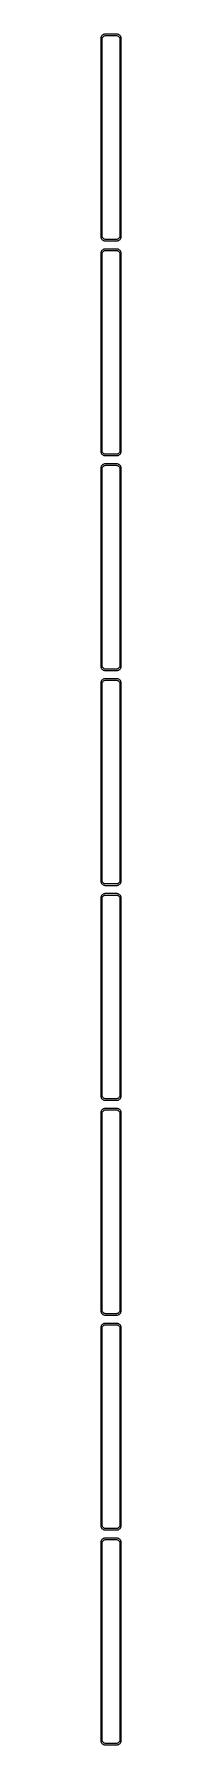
# Model space of a CAD drawing. Header units: metres. Extents: x -11 to 11, y 3398 to 6898.
# Drawn here: x -11 to 11, y 5036 to 6898 of the extents above; entities that cross this region are included whole.
import ezdxf

# ---------------------------------------------------------------- set-up
doc = ezdxf.new("R2010")
doc.units = ezdxf.units.M

msp = doc.modelspace()

# ---------------------------------------------------------------- linework, layer by layer
for p, q in [((-11.2106, 6894.13), (-11.25, 6893.5)), ((-11.25, 6893.5), (-11.25, 6678.5)), ((-11.0929, 6894.74), (-11.2106, 6894.13)), ((-10.8989, 6895.34), (-11.0929, 6894.74)), ((-10.6315, 6895.91), (-10.8989, 6895.34)), ((-10.2951, 6896.44), (-10.6315, 6895.91)), ((-9.89484, 6896.92), (-10.2951, 6896.44)), ((-9.43712, 6897.35), (-9.89484, 6896.92)), ((-9.75, 6893), (-9.71844, 6893.5)), ((-9.71844, 6893.5), (-9.62433, 6893.99)), ((-9.62433, 6893.99), (-9.4691, 6894.47)), ((-9.4691, 6894.47), (-9.25522, 6894.93)), ((-8.92912, 6897.72), (-9.43712, 6897.35)), ((-9.25522, 6894.93), (-8.98605, 6895.35)), ((-8.98605, 6895.35), (-8.66586, 6895.74)), ((-8.37889, 6898.02), (-8.92912, 6897.72)), ((-8.66586, 6895.74), (-8.29968, 6896.08)), ((-7.79507, 6898.26), (-8.37889, 6898.02)), ((-8.29968, 6896.08), (-7.8933, 6896.38)), ((-7.8933, 6896.38), (-7.45311, 6896.62)), ((-7.1869, 6898.41), (-7.79507, 6898.26)), ((-7.45311, 6896.62), (-6.98605, 6896.8)), ((-6.56395, 6898.49), (-7.1869, 6898.41)), ((-6.98605, 6896.8), (-6.49951, 6896.93)), ((6.56395, 6898.49), (-6.56395, 6898.49)), ((-6.49951, 6896.93), (-6.00116, 6896.99)), ((-6.00116, 6896.99), (6.00116, 6896.99)), ((6.00116, 6896.99), (6.49951, 6896.93)), ((6.49951, 6896.93), (6.98605, 6896.8)), ((7.1869, 6898.41), (6.56395, 6898.49)), ((6.98605, 6896.8), (7.45311, 6896.62)), ((7.79507, 6898.26), (7.1869, 6898.41)), ((7.45311, 6896.62), (7.8933, 6896.38)), ((8.37889, 6898.02), (7.79507, 6898.26)), ((7.8933, 6896.38), (8.29968, 6896.08)), ((8.29968, 6896.08), (8.66586, 6895.74)), ((8.92912, 6897.72), (8.37889, 6898.02)), ((8.66586, 6895.74), (8.98605, 6895.35)), ((9.43712, 6897.35), (8.92912, 6897.72)), ((8.98605, 6895.35), (9.25522, 6894.93)), ((9.25522, 6894.93), (9.4691, 6894.47)), ((9.89484, 6896.92), (9.43712, 6897.35)), ((9.4691, 6894.47), (9.62433, 6893.99)), ((9.62433, 6893.99), (9.71844, 6893.5)), ((9.71844, 6893.5), (9.75, 6893)), ((10.2951, 6896.44), (9.89484, 6896.92)), ((10.6315, 6895.91), (10.2951, 6896.44)), ((10.8989, 6895.34), (10.6315, 6895.91)), ((11.0929, 6894.74), (10.8989, 6895.34)), ((11.2106, 6894.13), (11.0929, 6894.74)), ((11.25, 6893.5), (11.2106, 6894.13)), ((11.25, 6678.5), (11.25, 6893.5)), ((-9.75, 6679), (-9.75, 6893)), ((9.75, 6893), (9.75, 6679)), ((-11.25, 6678.5), (-11.2106, 6677.87)), ((-11.2106, 6677.87), (-11.0929, 6677.26)), ((-11.0929, 6677.26), (-10.8989, 6676.66)), ((-10.8989, 6676.66), (-10.6315, 6676.09)), ((-10.6315, 6676.09), (-10.2951, 6675.56)), ((-10.2951, 6675.56), (-9.89484, 6675.08)), ((-9.89484, 6675.08), (-9.43712, 6674.65)), ((-9.71844, 6678.5), (-9.75, 6679)), ((-9.62433, 6678.01), (-9.71844, 6678.5)), ((-9.4691, 6677.53), (-9.62433, 6678.01)), ((-9.25522, 6677.07), (-9.4691, 6677.53)), ((-9.43712, 6674.65), (-8.92912, 6674.28)), ((-8.98605, 6676.65), (-9.25522, 6677.07)), ((-8.66586, 6676.26), (-8.98605, 6676.65)), ((-8.92912, 6674.28), (-8.37889, 6673.98)), ((-8.29968, 6675.92), (-8.66586, 6676.26)), ((-8.37889, 6673.98), (-7.79507, 6673.74)), ((-7.8933, 6675.62), (-8.29968, 6675.92)), ((-7.45311, 6675.38), (-7.8933, 6675.62)), ((-7.79507, 6673.74), (-7.1869, 6673.59)), ((-6.98605, 6675.2), (-7.45311, 6675.38)), ((-7.1869, 6673.59), (-6.56395, 6673.51)), ((-6.49951, 6675.07), (-6.98605, 6675.2)), ((-6.56395, 6673.51), (6.56395, 6673.51)), ((-6.00116, 6675.01), (-6.49951, 6675.07)), ((6.00116, 6675.01), (-6.00116, 6675.01)), ((6.49951, 6675.07), (6.00116, 6675.01)), ((6.98605, 6675.2), (6.49951, 6675.07)), ((6.56395, 6673.51), (7.1869, 6673.59)), ((7.45311, 6675.38), (6.98605, 6675.2)), ((7.1869, 6673.59), (7.79507, 6673.74)), ((7.8933, 6675.62), (7.45311, 6675.38)), ((7.79507, 6673.74), (8.37889, 6673.98)), ((8.29968, 6675.92), (7.8933, 6675.62)), ((8.66586, 6676.26), (8.29968, 6675.92)), ((8.37889, 6673.98), (8.92912, 6674.28)), ((8.98605, 6676.65), (8.66586, 6676.26)), ((8.92912, 6674.28), (9.43712, 6674.65)), ((9.25522, 6677.07), (8.98605, 6676.65)), ((9.4691, 6677.53), (9.25522, 6677.07)), ((9.43712, 6674.65), (9.89484, 6675.08)), ((9.62433, 6678.01), (9.4691, 6677.53)), ((9.71844, 6678.5), (9.62433, 6678.01)), ((9.75, 6679), (9.71844, 6678.5)), ((9.89484, 6675.08), (10.2951, 6675.56)), ((10.2951, 6675.56), (10.6315, 6676.09)), ((10.6315, 6676.09), (10.8989, 6676.66)), ((10.8989, 6676.66), (11.0929, 6677.26)), ((11.0929, 6677.26), (11.2106, 6677.87)), ((11.2106, 6677.87), (11.25, 6678.5)), ((-11.2106, 6660.13), (-11.25, 6659.5)), ((-11.25, 6659.5), (-11.25, 6444.5)), ((-11.0929, 6660.74), (-11.2106, 6660.13)), ((-10.8989, 6661.34), (-11.0929, 6660.74)), ((-10.6315, 6661.91), (-10.8989, 6661.34)), ((-10.2951, 6662.44), (-10.6315, 6661.91)), ((-9.89484, 6662.92), (-10.2951, 6662.44)), ((-9.43712, 6663.35), (-9.89484, 6662.92)), ((-9.75, 6659), (-9.71844, 6659.5)), ((-9.75, 6445), (-9.75, 6659)), ((-9.71844, 6659.5), (-9.62433, 6659.99)), ((-9.62433, 6659.99), (-9.4691, 6660.47)), ((-9.4691, 6660.47), (-9.25522, 6660.93)), ((-8.92912, 6663.72), (-9.43712, 6663.35)), ((-9.25522, 6660.93), (-8.98605, 6661.35)), ((-8.98605, 6661.35), (-8.66586, 6661.74)), ((-8.37889, 6664.02), (-8.92912, 6663.72)), ((-8.66586, 6661.74), (-8.29968, 6662.08)), ((-7.79507, 6664.26), (-8.37889, 6664.02)), ((-8.29968, 6662.08), (-7.8933, 6662.38)), ((-7.8933, 6662.38), (-7.45311, 6662.62)), ((-7.1869, 6664.41), (-7.79507, 6664.26)), ((-7.45311, 6662.62), (-6.98605, 6662.8)), ((-6.56395, 6664.49), (-7.1869, 6664.41)), ((-6.98605, 6662.8), (-6.49951, 6662.93)), ((6.56395, 6664.49), (-6.56395, 6664.49)), ((-6.49951, 6662.93), (-6.00116, 6662.99)), ((-6.00116, 6662.99), (6.00116, 6662.99)), ((6.00116, 6662.99), (6.49951, 6662.93)), ((6.49951, 6662.93), (6.98605, 6662.8)), ((7.1869, 6664.41), (6.56395, 6664.49)), ((6.98605, 6662.8), (7.45311, 6662.62)), ((7.79507, 6664.26), (7.1869, 6664.41)), ((7.45311, 6662.62), (7.8933, 6662.38)), ((8.37889, 6664.02), (7.79507, 6664.26)), ((7.8933, 6662.38), (8.29968, 6662.08)), ((8.29968, 6662.08), (8.66586, 6661.74)), ((8.92912, 6663.72), (8.37889, 6664.02)), ((8.66586, 6661.74), (8.98605, 6661.35)), ((9.43712, 6663.35), (8.92912, 6663.72)), ((8.98605, 6661.35), (9.25522, 6660.93)), ((9.25522, 6660.93), (9.4691, 6660.47)), ((9.89484, 6662.92), (9.43712, 6663.35)), ((9.4691, 6660.47), (9.62433, 6659.99)), ((9.62433, 6659.99), (9.71844, 6659.5)), ((9.71844, 6659.5), (9.75, 6659)), ((9.75, 6659), (9.75, 6445)), ((10.2951, 6662.44), (9.89484, 6662.92)), ((10.6315, 6661.91), (10.2951, 6662.44)), ((10.8989, 6661.34), (10.6315, 6661.91)), ((11.0929, 6660.74), (10.8989, 6661.34)), ((11.2106, 6660.13), (11.0929, 6660.74)), ((11.25, 6659.5), (11.2106, 6660.13)), ((11.25, 6444.5), (11.25, 6659.5)), ((-11.25, 6444.5), (-11.2106, 6443.87)), ((-11.2106, 6443.87), (-11.0929, 6443.26)), ((-11.0929, 6443.26), (-10.8989, 6442.66)), ((-10.8989, 6427.34), (-11.0929, 6426.74)), ((-10.8989, 6442.66), (-10.6315, 6442.09)), ((-10.6315, 6427.91), (-10.8989, 6427.34)), ((-10.6315, 6442.09), (-10.2951, 6441.56)), ((-10.2951, 6428.44), (-10.6315, 6427.91)), ((-10.2951, 6441.56), (-9.89484, 6441.08)), ((-9.89484, 6428.92), (-10.2951, 6428.44)), ((-9.89484, 6441.08), (-9.43712, 6440.65)), ((-9.43712, 6429.35), (-9.89484, 6428.92)), ((-9.71844, 6444.5), (-9.75, 6445)), ((-9.62433, 6444.01), (-9.71844, 6444.5)), ((-9.4691, 6443.53), (-9.62433, 6444.01)), ((-9.25522, 6443.07), (-9.4691, 6443.53)), ((-9.43712, 6440.65), (-8.92912, 6440.28)), ((-8.92912, 6429.72), (-9.43712, 6429.35)), ((-8.98605, 6442.65), (-9.25522, 6443.07)), ((-9.25522, 6426.93), (-8.98605, 6427.35)), ((-8.66586, 6442.26), (-8.98605, 6442.65)), ((-8.98605, 6427.35), (-8.66586, 6427.74)), ((-8.92912, 6440.28), (-8.37889, 6439.98)), ((-8.37889, 6430.02), (-8.92912, 6429.72)), ((-8.29968, 6441.92), (-8.66586, 6442.26)), ((-8.66586, 6427.74), (-8.29968, 6428.08)), ((-8.37889, 6439.98), (-7.79507, 6439.74)), ((-7.79507, 6430.26), (-8.37889, 6430.02)), ((-7.8933, 6441.62), (-8.29968, 6441.92)), ((-8.29968, 6428.08), (-7.8933, 6428.38)), ((-7.45311, 6441.38), (-7.8933, 6441.62)), ((-7.8933, 6428.38), (-7.45311, 6428.62)), ((-7.79507, 6439.74), (-7.1869, 6439.59)), ((-7.1869, 6430.41), (-7.79507, 6430.26)), ((-6.98605, 6441.2), (-7.45311, 6441.38)), ((-7.45311, 6428.62), (-6.98605, 6428.8)), ((-7.1869, 6439.59), (-6.56395, 6439.51)), ((-6.56395, 6430.49), (-7.1869, 6430.41)), ((-6.49951, 6441.07), (-6.98605, 6441.2)), ((-6.98605, 6428.8), (-6.49951, 6428.93)), ((-6.56395, 6439.51), (6.56395, 6439.51)), ((6.56395, 6430.49), (-6.56395, 6430.49)), ((-6.00116, 6441.01), (-6.49951, 6441.07)), ((-6.49951, 6428.93), (-6.00116, 6428.99)), ((6.00116, 6441.01), (-6.00116, 6441.01)), ((-6.00116, 6428.99), (6.00116, 6428.99)), ((6.49951, 6441.07), (6.00116, 6441.01)), ((6.00116, 6428.99), (6.49951, 6428.93)), ((6.98605, 6441.2), (6.49951, 6441.07)), ((6.49951, 6428.93), (6.98605, 6428.8)), ((6.56395, 6439.51), (7.1869, 6439.59)), ((7.1869, 6430.41), (6.56395, 6430.49)), ((7.45311, 6441.38), (6.98605, 6441.2)), ((6.98605, 6428.8), (7.45311, 6428.62)), ((7.1869, 6439.59), (7.79507, 6439.74)), ((7.79507, 6430.26), (7.1869, 6430.41)), ((7.8933, 6441.62), (7.45311, 6441.38)), ((7.45311, 6428.62), (7.8933, 6428.38)), ((7.79507, 6439.74), (8.37889, 6439.98)), ((8.37889, 6430.02), (7.79507, 6430.26)), ((8.29968, 6441.92), (7.8933, 6441.62)), ((7.8933, 6428.38), (8.29968, 6428.08)), ((8.66586, 6442.26), (8.29968, 6441.92)), ((8.29968, 6428.08), (8.66586, 6427.74)), ((8.37889, 6439.98), (8.92912, 6440.28)), ((8.92912, 6429.72), (8.37889, 6430.02)), ((8.98605, 6442.65), (8.66586, 6442.26)), ((8.66586, 6427.74), (8.98605, 6427.35)), ((8.92912, 6440.28), (9.43712, 6440.65)), ((9.43712, 6429.35), (8.92912, 6429.72)), ((9.25522, 6443.07), (8.98605, 6442.65)), ((8.98605, 6427.35), (9.25522, 6426.93)), ((9.4691, 6443.53), (9.25522, 6443.07)), ((9.43712, 6440.65), (9.89484, 6441.08)), ((9.89484, 6428.92), (9.43712, 6429.35)), ((9.62433, 6444.01), (9.4691, 6443.53)), ((9.71844, 6444.5), (9.62433, 6444.01)), ((9.75, 6445), (9.71844, 6444.5)), ((9.89484, 6441.08), (10.2951, 6441.56)), ((10.2951, 6428.44), (9.89484, 6428.92)), ((10.2951, 6441.56), (10.6315, 6442.09)), ((10.6315, 6427.91), (10.2951, 6428.44)), ((10.6315, 6442.09), (10.8989, 6442.66)), ((10.8989, 6427.34), (10.6315, 6427.91)), ((10.8989, 6442.66), (11.0929, 6443.26)), ((11.0929, 6426.74), (10.8989, 6427.34)), ((11.0929, 6443.26), (11.2106, 6443.87)), ((11.2106, 6443.87), (11.25, 6444.5)), ((-11.2106, 6426.13), (-11.25, 6425.5)), ((-11.25, 6425.5), (-11.25, 6210.5)), ((-11.0929, 6426.74), (-11.2106, 6426.13)), ((-9.75, 6425), (-9.71844, 6425.5)), ((-9.75, 6211), (-9.75, 6425)), ((-9.71844, 6425.5), (-9.62433, 6425.99)), ((-9.62433, 6425.99), (-9.4691, 6426.47)), ((-9.4691, 6426.47), (-9.25522, 6426.93)), ((9.25522, 6426.93), (9.4691, 6426.47)), ((9.4691, 6426.47), (9.62433, 6425.99)), ((9.62433, 6425.99), (9.71844, 6425.5)), ((9.71844, 6425.5), (9.75, 6425)), ((9.75, 6425), (9.75, 6211)), ((11.2106, 6426.13), (11.0929, 6426.74)), ((11.25, 6425.5), (11.2106, 6426.13)), ((11.25, 6210.5), (11.25, 6425.5)), ((-11.25, 6210.5), (-11.2106, 6209.87)), ((-11.2106, 6209.87), (-11.0929, 6209.26)), ((-11.0929, 6209.26), (-10.8989, 6208.66)), ((-10.8989, 6208.66), (-10.6315, 6208.09)), ((-10.6315, 6208.09), (-10.2951, 6207.56)), ((-10.2951, 6207.56), (-9.89484, 6207.08)), ((-9.89484, 6207.08), (-9.43712, 6206.65)), ((-9.71844, 6210.5), (-9.75, 6211)), ((-9.62433, 6210.01), (-9.71844, 6210.5)), ((-9.4691, 6209.53), (-9.62433, 6210.01)), ((-9.25522, 6209.07), (-9.4691, 6209.53)), ((-9.43712, 6206.65), (-8.92912, 6206.28)), ((-8.98605, 6208.65), (-9.25522, 6209.07)), ((-8.66586, 6208.26), (-8.98605, 6208.65)), ((-8.92912, 6206.28), (-8.37889, 6205.98)), ((-8.29968, 6207.92), (-8.66586, 6208.26)), ((-8.37889, 6205.98), (-7.79507, 6205.74)), ((-7.8933, 6207.62), (-8.29968, 6207.92)), ((-7.45311, 6207.38), (-7.8933, 6207.62)), ((-7.79507, 6205.74), (-7.1869, 6205.59)), ((-6.98605, 6207.2), (-7.45311, 6207.38)), ((-7.1869, 6205.59), (-6.56395, 6205.51)), ((-6.49951, 6207.07), (-6.98605, 6207.2)), ((-6.56395, 6205.51), (6.56395, 6205.51)), ((-6.00116, 6207.01), (-6.49951, 6207.07)), ((6.00116, 6207.01), (-6.00116, 6207.01)), ((6.49951, 6207.07), (6.00116, 6207.01)), ((6.98605, 6207.2), (6.49951, 6207.07)), ((6.56395, 6205.51), (7.1869, 6205.59)), ((7.45311, 6207.38), (6.98605, 6207.2)), ((7.1869, 6205.59), (7.79507, 6205.74)), ((7.8933, 6207.62), (7.45311, 6207.38)), ((7.79507, 6205.74), (8.37889, 6205.98)), ((8.29968, 6207.92), (7.8933, 6207.62)), ((8.66586, 6208.26), (8.29968, 6207.92)), ((8.37889, 6205.98), (8.92912, 6206.28)), ((8.98605, 6208.65), (8.66586, 6208.26)), ((8.92912, 6206.28), (9.43712, 6206.65)), ((9.25522, 6209.07), (8.98605, 6208.65)), ((9.4691, 6209.53), (9.25522, 6209.07)), ((9.43712, 6206.65), (9.89484, 6207.08)), ((9.62433, 6210.01), (9.4691, 6209.53)), ((9.71844, 6210.5), (9.62433, 6210.01)), ((9.75, 6211), (9.71844, 6210.5)), ((9.89484, 6207.08), (10.2951, 6207.56)), ((10.2951, 6207.56), (10.6315, 6208.09)), ((10.6315, 6208.09), (10.8989, 6208.66)), ((10.8989, 6208.66), (11.0929, 6209.26)), ((11.0929, 6209.26), (11.2106, 6209.87)), ((11.2106, 6209.87), (11.25, 6210.5)), ((-11.2106, 6192.13), (-11.25, 6191.5)), ((-11.25, 6191.5), (-11.25, 5976.5)), ((-11.0929, 6192.74), (-11.2106, 6192.13)), ((-10.8989, 6193.34), (-11.0929, 6192.74)), ((-10.6315, 6193.91), (-10.8989, 6193.34)), ((-10.2951, 6194.44), (-10.6315, 6193.91)), ((-9.89484, 6194.92), (-10.2951, 6194.44)), ((-9.43712, 6195.35), (-9.89484, 6194.92)), ((-9.75, 6191), (-9.71844, 6191.5)), ((-9.75, 5977), (-9.75, 6191)), ((-9.71844, 6191.5), (-9.62433, 6191.99)), ((-9.62433, 6191.99), (-9.4691, 6192.47)), ((-9.4691, 6192.47), (-9.25522, 6192.93)), ((-8.92912, 6195.72), (-9.43712, 6195.35)), ((-9.25522, 6192.93), (-8.98605, 6193.35)), ((-8.98605, 6193.35), (-8.66586, 6193.74)), ((-8.37889, 6196.02), (-8.92912, 6195.72)), ((-8.66586, 6193.74), (-8.29968, 6194.08)), ((-7.79507, 6196.26), (-8.37889, 6196.02)), ((-8.29968, 6194.08), (-7.8933, 6194.38)), ((-7.8933, 6194.38), (-7.45311, 6194.62)), ((-7.1869, 6196.41), (-7.79507, 6196.26)), ((-7.45311, 6194.62), (-6.98605, 6194.8)), ((-6.56395, 6196.49), (-7.1869, 6196.41)), ((-6.98605, 6194.8), (-6.49951, 6194.93)), ((6.56395, 6196.49), (-6.56395, 6196.49)), ((-6.49951, 6194.93), (-6.00116, 6194.99)), ((-6.00116, 6194.99), (6.00116, 6194.99)), ((6.00116, 6194.99), (6.49951, 6194.93)), ((6.49951, 6194.93), (6.98605, 6194.8)), ((7.1869, 6196.41), (6.56395, 6196.49)), ((6.98605, 6194.8), (7.45311, 6194.62)), ((7.79507, 6196.26), (7.1869, 6196.41)), ((7.45311, 6194.62), (7.8933, 6194.38)), ((8.37889, 6196.02), (7.79507, 6196.26)), ((7.8933, 6194.38), (8.29968, 6194.08)), ((8.29968, 6194.08), (8.66586, 6193.74)), ((8.92912, 6195.72), (8.37889, 6196.02)), ((8.66586, 6193.74), (8.98605, 6193.35)), ((9.43712, 6195.35), (8.92912, 6195.72)), ((8.98605, 6193.35), (9.25522, 6192.93)), ((9.25522, 6192.93), (9.4691, 6192.47)), ((9.89484, 6194.92), (9.43712, 6195.35)), ((9.4691, 6192.47), (9.62433, 6191.99)), ((9.62433, 6191.99), (9.71844, 6191.5)), ((9.71844, 6191.5), (9.75, 6191)), ((9.75, 6191), (9.75, 5977)), ((10.2951, 6194.44), (9.89484, 6194.92)), ((10.6315, 6193.91), (10.2951, 6194.44)), ((10.8989, 6193.34), (10.6315, 6193.91)), ((11.0929, 6192.74), (10.8989, 6193.34)), ((11.2106, 6192.13), (11.0929, 6192.74)), ((11.25, 6191.5), (11.2106, 6192.13)), ((11.25, 5976.5), (11.25, 6191.5)), ((-11.25, 5976.5), (-11.2106, 5975.87)), ((-11.2106, 5975.87), (-11.0929, 5975.26)), ((-11.0929, 5975.26), (-10.8989, 5974.66)), ((-10.8989, 5974.66), (-10.6315, 5974.09)), ((-10.6315, 5974.09), (-10.2951, 5973.56)), ((-10.2951, 5973.56), (-9.89484, 5973.08)), ((-9.89484, 5973.08), (-9.43712, 5972.65)), ((-9.71844, 5976.5), (-9.75, 5977)), ((-9.62433, 5976.01), (-9.71844, 5976.5)), ((-9.4691, 5975.53), (-9.62433, 5976.01)), ((-9.25522, 5975.07), (-9.4691, 5975.53)), ((-9.43712, 5972.65), (-8.92912, 5972.28)), ((-8.92912, 5961.72), (-9.43712, 5961.35)), ((-8.98605, 5974.65), (-9.25522, 5975.07)), ((-8.66586, 5974.26), (-8.98605, 5974.65)), ((-8.92912, 5972.28), (-8.37889, 5971.98)), ((-8.37889, 5962.02), (-8.92912, 5961.72)), ((-8.29968, 5973.92), (-8.66586, 5974.26)), ((-8.37889, 5971.98), (-7.79507, 5971.74)), ((-7.79507, 5962.26), (-8.37889, 5962.02)), ((-7.8933, 5973.62), (-8.29968, 5973.92)), ((-7.45311, 5973.38), (-7.8933, 5973.62)), ((-7.79507, 5971.74), (-7.1869, 5971.59)), ((-7.1869, 5962.41), (-7.79507, 5962.26)), ((-6.98605, 5973.2), (-7.45311, 5973.38)), ((-7.1869, 5971.59), (-6.56395, 5971.51)), ((-6.56395, 5962.49), (-7.1869, 5962.41)), ((-6.49951, 5973.07), (-6.98605, 5973.2)), ((-6.56395, 5971.51), (6.56395, 5971.51)), ((6.56395, 5962.49), (-6.56395, 5962.49)), ((-6.00116, 5973.01), (-6.49951, 5973.07)), ((6.00116, 5973.01), (-6.00116, 5973.01)), ((6.49951, 5973.07), (6.00116, 5973.01)), ((6.98605, 5973.2), (6.49951, 5973.07)), ((6.56395, 5971.51), (7.1869, 5971.59)), ((7.1869, 5962.41), (6.56395, 5962.49)), ((7.45311, 5973.38), (6.98605, 5973.2)), ((7.1869, 5971.59), (7.79507, 5971.74)), ((7.79507, 5962.26), (7.1869, 5962.41)), ((7.8933, 5973.62), (7.45311, 5973.38)), ((7.79507, 5971.74), (8.37889, 5971.98)), ((8.37889, 5962.02), (7.79507, 5962.26)), ((8.29968, 5973.92), (7.8933, 5973.62)), ((8.66586, 5974.26), (8.29968, 5973.92)), ((8.37889, 5971.98), (8.92912, 5972.28)), ((8.92912, 5961.72), (8.37889, 5962.02)), ((8.98605, 5974.65), (8.66586, 5974.26)), ((8.92912, 5972.28), (9.43712, 5972.65)), ((9.43712, 5961.35), (8.92912, 5961.72)), ((9.25522, 5975.07), (8.98605, 5974.65)), ((9.4691, 5975.53), (9.25522, 5975.07)), ((9.43712, 5972.65), (9.89484, 5973.08)), ((9.62433, 5976.01), (9.4691, 5975.53)), ((9.71844, 5976.5), (9.62433, 5976.01)), ((9.75, 5977), (9.71844, 5976.5)), ((9.89484, 5973.08), (10.2951, 5973.56)), ((10.2951, 5973.56), (10.6315, 5974.09)), ((10.6315, 5974.09), (10.8989, 5974.66)), ((10.8989, 5974.66), (11.0929, 5975.26)), ((11.0929, 5975.26), (11.2106, 5975.87)), ((11.2106, 5975.87), (11.25, 5976.5)), ((-11.2106, 5958.13), (-11.25, 5957.5)), ((-11.25, 5957.5), (-11.25, 5742.5)), ((-11.0929, 5958.74), (-11.2106, 5958.13)), ((-10.8989, 5959.34), (-11.0929, 5958.74)), ((-10.6315, 5959.91), (-10.8989, 5959.34)), ((-10.2951, 5960.44), (-10.6315, 5959.91)), ((-9.89484, 5960.92), (-10.2951, 5960.44)), ((-9.43712, 5961.35), (-9.89484, 5960.92)), ((-9.75, 5957), (-9.71844, 5957.5)), ((-9.75, 5743), (-9.75, 5957)), ((-9.71844, 5957.5), (-9.62433, 5957.99)), ((-9.62433, 5957.99), (-9.4691, 5958.47)), ((-9.4691, 5958.47), (-9.25522, 5958.93)), ((-9.25522, 5958.93), (-8.98605, 5959.35)), ((-8.98605, 5959.35), (-8.66586, 5959.74)), ((-8.66586, 5959.74), (-8.29968, 5960.08)), ((-8.29968, 5960.08), (-7.8933, 5960.38)), ((-7.8933, 5960.38), (-7.45311, 5960.62)), ((-7.45311, 5960.62), (-6.98605, 5960.8)), ((-6.98605, 5960.8), (-6.49951, 5960.93)), ((-6.49951, 5960.93), (-6.00116, 5960.99)), ((-6.00116, 5960.99), (6.00116, 5960.99)), ((6.00116, 5960.99), (6.49951, 5960.93)), ((6.49951, 5960.93), (6.98605, 5960.8)), ((6.98605, 5960.8), (7.45311, 5960.62)), ((7.45311, 5960.62), (7.8933, 5960.38)), ((7.8933, 5960.38), (8.29968, 5960.08)), ((8.29968, 5960.08), (8.66586, 5959.74)), ((8.66586, 5959.74), (8.98605, 5959.35)), ((8.98605, 5959.35), (9.25522, 5958.93)), ((9.25522, 5958.93), (9.4691, 5958.47)), ((9.89484, 5960.92), (9.43712, 5961.35)), ((9.4691, 5958.47), (9.62433, 5957.99)), ((9.62433, 5957.99), (9.71844, 5957.5)), ((9.71844, 5957.5), (9.75, 5957)), ((9.75, 5957), (9.75, 5743)), ((10.2951, 5960.44), (9.89484, 5960.92)), ((10.6315, 5959.91), (10.2951, 5960.44)), ((10.8989, 5959.34), (10.6315, 5959.91)), ((11.0929, 5958.74), (10.8989, 5959.34)), ((11.2106, 5958.13), (11.0929, 5958.74)), ((11.25, 5957.5), (11.2106, 5958.13)), ((11.25, 5742.5), (11.25, 5957.5)), ((-11.25, 5742.5), (-11.2106, 5741.87)), ((-11.2106, 5741.87), (-11.0929, 5741.26)), ((-11.0929, 5741.26), (-10.8989, 5740.66)), ((-10.8989, 5740.66), (-10.6315, 5740.09)), ((-10.6315, 5740.09), (-10.2951, 5739.56)), ((-10.2951, 5739.56), (-9.89484, 5739.08)), ((-9.89484, 5739.08), (-9.43712, 5738.65)), ((-9.71844, 5742.5), (-9.75, 5743)), ((-9.62433, 5742.01), (-9.71844, 5742.5)), ((-9.4691, 5741.53), (-9.62433, 5742.01)), ((-9.25522, 5741.07), (-9.4691, 5741.53)), ((-9.43712, 5738.65), (-8.92912, 5738.28)), ((-8.98605, 5740.65), (-9.25522, 5741.07)), ((-8.66586, 5740.26), (-8.98605, 5740.65)), ((-8.92912, 5738.28), (-8.37889, 5737.98)), ((-8.29968, 5739.92), (-8.66586, 5740.26)), ((-8.37889, 5737.98), (-7.79507, 5737.74)), ((-7.8933, 5739.62), (-8.29968, 5739.92)), ((-7.45311, 5739.38), (-7.8933, 5739.62)), ((-6.98605, 5739.2), (-7.45311, 5739.38)), ((-6.49951, 5739.07), (-6.98605, 5739.2)), ((-6.00116, 5739.01), (-6.49951, 5739.07)), ((6.00116, 5739.01), (-6.00116, 5739.01)), ((6.49951, 5739.07), (6.00116, 5739.01)), ((6.98605, 5739.2), (6.49951, 5739.07)), ((7.45311, 5739.38), (6.98605, 5739.2)), ((7.8933, 5739.62), (7.45311, 5739.38)), ((7.79507, 5737.74), (8.37889, 5737.98)), ((8.29968, 5739.92), (7.8933, 5739.62)), ((8.66586, 5740.26), (8.29968, 5739.92)), ((8.37889, 5737.98), (8.92912, 5738.28)), ((8.98605, 5740.65), (8.66586, 5740.26)), ((8.92912, 5738.28), (9.43712, 5738.65)), ((9.25522, 5741.07), (8.98605, 5740.65)), ((9.4691, 5741.53), (9.25522, 5741.07)), ((9.43712, 5738.65), (9.89484, 5739.08)), ((9.62433, 5742.01), (9.4691, 5741.53)), ((9.71844, 5742.5), (9.62433, 5742.01)), ((9.75, 5743), (9.71844, 5742.5)), ((9.89484, 5739.08), (10.2951, 5739.56)), ((10.2951, 5739.56), (10.6315, 5740.09)), ((10.6315, 5740.09), (10.8989, 5740.66)), ((10.8989, 5740.66), (11.0929, 5741.26)), ((11.0929, 5741.26), (11.2106, 5741.87)), ((11.2106, 5741.87), (11.25, 5742.5)), ((-11.2106, 5724.13), (-11.25, 5723.5)), ((-11.25, 5723.5), (-11.25, 5508.5)), ((-11.0929, 5724.74), (-11.2106, 5724.13)), ((-10.8989, 5725.34), (-11.0929, 5724.74)), ((-10.6315, 5725.91), (-10.8989, 5725.34)), ((-10.2951, 5726.44), (-10.6315, 5725.91)), ((-9.89484, 5726.92), (-10.2951, 5726.44)), ((-9.43712, 5727.35), (-9.89484, 5726.92)), ((-9.75, 5723), (-9.71844, 5723.5)), ((-9.75, 5509), (-9.75, 5723)), ((-9.71844, 5723.5), (-9.62433, 5723.99)), ((-9.62433, 5723.99), (-9.4691, 5724.47)), ((-9.4691, 5724.47), (-9.25522, 5724.93)), ((-8.92912, 5727.72), (-9.43712, 5727.35)), ((-9.25522, 5724.93), (-8.98605, 5725.35)), ((-8.98605, 5725.35), (-8.66586, 5725.74)), ((-8.37889, 5728.02), (-8.92912, 5727.72)), ((-8.66586, 5725.74), (-8.29968, 5726.08)), ((-7.79507, 5728.26), (-8.37889, 5728.02)), ((-8.29968, 5726.08), (-7.8933, 5726.38)), ((-7.8933, 5726.38), (-7.45311, 5726.62)), ((-7.79507, 5737.74), (-7.1869, 5737.59)), ((-7.1869, 5728.41), (-7.79507, 5728.26)), ((-7.45311, 5726.62), (-6.98605, 5726.8)), ((-7.1869, 5737.59), (-6.56395, 5737.51)), ((-6.56395, 5728.49), (-7.1869, 5728.41)), ((-6.98605, 5726.8), (-6.49951, 5726.93)), ((-6.56395, 5737.51), (6.56395, 5737.51)), ((6.56395, 5728.49), (-6.56395, 5728.49)), ((-6.49951, 5726.93), (-6.00116, 5726.99)), ((-6.00116, 5726.99), (6.00116, 5726.99)), ((6.00116, 5726.99), (6.49951, 5726.93)), ((6.49951, 5726.93), (6.98605, 5726.8)), ((6.56395, 5737.51), (7.1869, 5737.59)), ((7.1869, 5728.41), (6.56395, 5728.49)), ((6.98605, 5726.8), (7.45311, 5726.62)), ((7.1869, 5737.59), (7.79507, 5737.74)), ((7.79507, 5728.26), (7.1869, 5728.41)), ((7.45311, 5726.62), (7.8933, 5726.38)), ((8.37889, 5728.02), (7.79507, 5728.26)), ((7.8933, 5726.38), (8.29968, 5726.08)), ((8.29968, 5726.08), (8.66586, 5725.74)), ((8.92912, 5727.72), (8.37889, 5728.02)), ((8.66586, 5725.74), (8.98605, 5725.35)), ((9.43712, 5727.35), (8.92912, 5727.72)), ((8.98605, 5725.35), (9.25522, 5724.93)), ((9.25522, 5724.93), (9.4691, 5724.47)), ((9.89484, 5726.92), (9.43712, 5727.35)), ((9.4691, 5724.47), (9.62433, 5723.99)), ((9.62433, 5723.99), (9.71844, 5723.5)), ((9.71844, 5723.5), (9.75, 5723)), ((9.75, 5723), (9.75, 5509)), ((10.2951, 5726.44), (9.89484, 5726.92)), ((10.6315, 5725.91), (10.2951, 5726.44)), ((10.8989, 5725.34), (10.6315, 5725.91)), ((11.0929, 5724.74), (10.8989, 5725.34)), ((11.2106, 5724.13), (11.0929, 5724.74)), ((11.25, 5723.5), (11.2106, 5724.13)), ((11.25, 5508.5), (11.25, 5723.5)), ((-11.25, 5508.5), (-11.2106, 5507.87)), ((-11.2106, 5507.87), (-11.0929, 5507.26)), ((-11.0929, 5507.26), (-10.8989, 5506.66)), ((-10.8989, 5506.66), (-10.6315, 5506.09)), ((-10.6315, 5506.09), (-10.2951, 5505.56)), ((-10.2951, 5505.56), (-9.89484, 5505.08)), ((-9.89484, 5505.08), (-9.43712, 5504.65)), ((-9.71844, 5508.5), (-9.75, 5509)), ((-9.62433, 5508.01), (-9.71844, 5508.5)), ((-9.4691, 5507.53), (-9.62433, 5508.01)), ((-9.25522, 5507.07), (-9.4691, 5507.53)), ((-9.43712, 5504.65), (-8.92912, 5504.28)), ((-8.98605, 5506.65), (-9.25522, 5507.07)), ((-8.66586, 5506.26), (-8.98605, 5506.65)), ((-8.92912, 5504.28), (-8.37889, 5503.98)), ((-8.29968, 5505.92), (-8.66586, 5506.26)), ((-8.37889, 5503.98), (-7.79507, 5503.74)), ((-7.8933, 5505.62), (-8.29968, 5505.92)), ((-7.45311, 5505.38), (-7.8933, 5505.62)), ((-7.79507, 5503.74), (-7.1869, 5503.59)), ((-6.98605, 5505.2), (-7.45311, 5505.38)), ((-7.1869, 5503.59), (-6.56395, 5503.51)), ((-6.49951, 5505.07), (-6.98605, 5505.2)), ((-6.56395, 5503.51), (6.56395, 5503.51)), ((-6.00116, 5505.01), (-6.49951, 5505.07)), ((6.00116, 5505.01), (-6.00116, 5505.01)), ((6.49951, 5505.07), (6.00116, 5505.01)), ((6.98605, 5505.2), (6.49951, 5505.07)), ((6.56395, 5503.51), (7.1869, 5503.59)), ((7.45311, 5505.38), (6.98605, 5505.2)), ((7.1869, 5503.59), (7.79507, 5503.74)), ((7.8933, 5505.62), (7.45311, 5505.38)), ((7.79507, 5503.74), (8.37889, 5503.98)), ((8.29968, 5505.92), (7.8933, 5505.62)), ((8.66586, 5506.26), (8.29968, 5505.92)), ((8.37889, 5503.98), (8.92912, 5504.28)), ((8.98605, 5506.65), (8.66586, 5506.26)), ((8.92912, 5504.28), (9.43712, 5504.65)), ((9.25522, 5507.07), (8.98605, 5506.65)), ((9.4691, 5507.53), (9.25522, 5507.07)), ((9.43712, 5504.65), (9.89484, 5505.08)), ((9.62433, 5508.01), (9.4691, 5507.53)), ((9.71844, 5508.5), (9.62433, 5508.01)), ((9.75, 5509), (9.71844, 5508.5)), ((9.89484, 5505.08), (10.2951, 5505.56)), ((10.2951, 5505.56), (10.6315, 5506.09)), ((10.6315, 5506.09), (10.8989, 5506.66)), ((10.8989, 5506.66), (11.0929, 5507.26)), ((11.0929, 5507.26), (11.2106, 5507.87)), ((11.2106, 5507.87), (11.25, 5508.5)), ((-11.2106, 5490.13), (-11.25, 5489.5)), ((-11.25, 5489.5), (-11.25, 5274.5)), ((-11.0929, 5490.74), (-11.2106, 5490.13)), ((-10.8989, 5491.34), (-11.0929, 5490.74)), ((-10.6315, 5491.91), (-10.8989, 5491.34)), ((-10.2951, 5492.44), (-10.6315, 5491.91)), ((-9.89484, 5492.92), (-10.2951, 5492.44)), ((-9.43712, 5493.35), (-9.89484, 5492.92)), ((-9.75, 5489), (-9.71844, 5489.5)), ((-9.75, 5275), (-9.75, 5489)), ((-9.71844, 5489.5), (-9.62433, 5489.99)), ((-9.62433, 5489.99), (-9.4691, 5490.47)), ((-9.4691, 5490.47), (-9.25522, 5490.93)), ((-8.92912, 5493.72), (-9.43712, 5493.35)), ((-9.25522, 5490.93), (-8.98605, 5491.35)), ((-8.98605, 5491.35), (-8.66586, 5491.74)), ((-8.37889, 5494.02), (-8.92912, 5493.72)), ((-8.66586, 5491.74), (-8.29968, 5492.08)), ((-7.79507, 5494.26), (-8.37889, 5494.02)), ((-8.29968, 5492.08), (-7.8933, 5492.38)), ((-7.8933, 5492.38), (-7.45311, 5492.62)), ((-7.1869, 5494.41), (-7.79507, 5494.26)), ((-7.45311, 5492.62), (-6.98605, 5492.8)), ((-6.56395, 5494.49), (-7.1869, 5494.41)), ((-6.98605, 5492.8), (-6.49951, 5492.93)), ((6.56395, 5494.49), (-6.56395, 5494.49)), ((-6.49951, 5492.93), (-6.00116, 5492.99)), ((-6.00116, 5492.99), (6.00116, 5492.99)), ((6.00116, 5492.99), (6.49951, 5492.93)), ((6.49951, 5492.93), (6.98605, 5492.8)), ((7.1869, 5494.41), (6.56395, 5494.49)), ((6.98605, 5492.8), (7.45311, 5492.62)), ((7.79507, 5494.26), (7.1869, 5494.41)), ((7.45311, 5492.62), (7.8933, 5492.38)), ((8.37889, 5494.02), (7.79507, 5494.26)), ((7.8933, 5492.38), (8.29968, 5492.08)), ((8.29968, 5492.08), (8.66586, 5491.74)), ((8.92912, 5493.72), (8.37889, 5494.02)), ((8.66586, 5491.74), (8.98605, 5491.35)), ((9.43712, 5493.35), (8.92912, 5493.72)), ((8.98605, 5491.35), (9.25522, 5490.93)), ((9.25522, 5490.93), (9.4691, 5490.47)), ((9.89484, 5492.92), (9.43712, 5493.35)), ((9.4691, 5490.47), (9.62433, 5489.99)), ((9.62433, 5489.99), (9.71844, 5489.5)), ((9.71844, 5489.5), (9.75, 5489)), ((9.75, 5489), (9.75, 5275)), ((10.2951, 5492.44), (9.89484, 5492.92)), ((10.6315, 5491.91), (10.2951, 5492.44)), ((10.8989, 5491.34), (10.6315, 5491.91)), ((11.0929, 5490.74), (10.8989, 5491.34)), ((11.2106, 5490.13), (11.0929, 5490.74)), ((11.25, 5489.5), (11.2106, 5490.13)), ((11.25, 5274.5), (11.25, 5489.5)), ((-11.25, 5274.5), (-11.2106, 5273.87)), ((-11.2106, 5273.87), (-11.0929, 5273.26)), ((-11.0929, 5273.26), (-10.8989, 5272.66)), ((-10.8989, 5272.66), (-10.6315, 5272.09)), ((-9.71844, 5274.5), (-9.75, 5275)), ((-9.62433, 5274.01), (-9.71844, 5274.5)), ((-9.4691, 5273.53), (-9.62433, 5274.01)), ((-9.25522, 5273.07), (-9.4691, 5273.53)), ((-8.98605, 5272.65), (-9.25522, 5273.07)), ((-8.66586, 5272.26), (-8.98605, 5272.65)), ((-8.29968, 5271.92), (-8.66586, 5272.26)), ((8.66586, 5272.26), (8.29968, 5271.92)), ((8.98605, 5272.65), (8.66586, 5272.26)), ((9.25522, 5273.07), (8.98605, 5272.65)), ((9.4691, 5273.53), (9.25522, 5273.07)), ((9.62433, 5274.01), (9.4691, 5273.53)), ((9.71844, 5274.5), (9.62433, 5274.01)), ((9.75, 5275), (9.71844, 5274.5)), ((10.6315, 5272.09), (10.8989, 5272.66)), ((10.8989, 5272.66), (11.0929, 5273.26)), ((11.0929, 5273.26), (11.2106, 5273.87)), ((11.2106, 5273.87), (11.25, 5274.5)), ((-11.2106, 5256.13), (-11.25, 5255.5)), ((-11.25, 5255.5), (-11.25, 5040.5)), ((-11.0929, 5256.74), (-11.2106, 5256.13)), ((-10.8989, 5257.34), (-11.0929, 5256.74)), ((-10.6315, 5257.91), (-10.8989, 5257.34)), ((-10.6315, 5272.09), (-10.2951, 5271.56)), ((-10.2951, 5258.44), (-10.6315, 5257.91)), ((-10.2951, 5271.56), (-9.89484, 5271.08)), ((-9.89484, 5258.92), (-10.2951, 5258.44)), ((-9.89484, 5271.08), (-9.43712, 5270.65)), ((-9.43712, 5259.35), (-9.89484, 5258.92)), ((-9.75, 5255), (-9.71844, 5255.5)), ((-9.75, 5041), (-9.75, 5255)), ((-9.71844, 5255.5), (-9.62433, 5255.99)), ((-9.62433, 5255.99), (-9.4691, 5256.47)), ((-9.4691, 5256.47), (-9.25522, 5256.93)), ((-9.43712, 5270.65), (-8.92912, 5270.28)), ((-8.92912, 5259.72), (-9.43712, 5259.35)), ((-9.25522, 5256.93), (-8.98605, 5257.35)), ((-8.98605, 5257.35), (-8.66586, 5257.74)), ((-8.92912, 5270.28), (-8.37889, 5269.98)), ((-8.37889, 5260.02), (-8.92912, 5259.72)), ((-8.66586, 5257.74), (-8.29968, 5258.08)), ((-8.37889, 5269.98), (-7.79507, 5269.74)), ((-7.79507, 5260.26), (-8.37889, 5260.02)), ((-7.8933, 5271.62), (-8.29968, 5271.92)), ((-8.29968, 5258.08), (-7.8933, 5258.38)), ((-7.45311, 5271.38), (-7.8933, 5271.62)), ((-7.8933, 5258.38), (-7.45311, 5258.62)), ((-7.79507, 5269.74), (-7.1869, 5269.59)), ((-7.1869, 5260.41), (-7.79507, 5260.26)), ((-6.98605, 5271.2), (-7.45311, 5271.38)), ((-7.45311, 5258.62), (-6.98605, 5258.8)), ((-7.1869, 5269.59), (-6.56395, 5269.51)), ((-6.56395, 5260.49), (-7.1869, 5260.41)), ((-6.49951, 5271.07), (-6.98605, 5271.2)), ((-6.98605, 5258.8), (-6.49951, 5258.93)), ((-6.56395, 5269.51), (6.56395, 5269.51)), ((6.56395, 5260.49), (-6.56395, 5260.49)), ((-6.00116, 5271.01), (-6.49951, 5271.07)), ((-6.49951, 5258.93), (-6.00116, 5258.99)), ((6.00116, 5271.01), (-6.00116, 5271.01)), ((-6.00116, 5258.99), (6.00116, 5258.99)), ((6.49951, 5271.07), (6.00116, 5271.01)), ((6.00116, 5258.99), (6.49951, 5258.93)), ((6.98605, 5271.2), (6.49951, 5271.07)), ((6.49951, 5258.93), (6.98605, 5258.8)), ((6.56395, 5269.51), (7.1869, 5269.59)), ((7.1869, 5260.41), (6.56395, 5260.49)), ((7.45311, 5271.38), (6.98605, 5271.2)), ((6.98605, 5258.8), (7.45311, 5258.62)), ((7.1869, 5269.59), (7.79507, 5269.74)), ((7.79507, 5260.26), (7.1869, 5260.41)), ((7.8933, 5271.62), (7.45311, 5271.38)), ((7.45311, 5258.62), (7.8933, 5258.38)), ((7.79507, 5269.74), (8.37889, 5269.98)), ((8.37889, 5260.02), (7.79507, 5260.26)), ((8.29968, 5271.92), (7.8933, 5271.62)), ((7.8933, 5258.38), (8.29968, 5258.08)), ((8.29968, 5258.08), (8.66586, 5257.74)), ((8.37889, 5269.98), (8.92912, 5270.28)), ((8.92912, 5259.72), (8.37889, 5260.02)), ((8.66586, 5257.74), (8.98605, 5257.35)), ((8.92912, 5270.28), (9.43712, 5270.65)), ((9.43712, 5259.35), (8.92912, 5259.72)), ((8.98605, 5257.35), (9.25522, 5256.93)), ((9.25522, 5256.93), (9.4691, 5256.47)), ((9.43712, 5270.65), (9.89484, 5271.08)), ((9.89484, 5258.92), (9.43712, 5259.35)), ((9.4691, 5256.47), (9.62433, 5255.99)), ((9.62433, 5255.99), (9.71844, 5255.5)), ((9.71844, 5255.5), (9.75, 5255)), ((9.75, 5255), (9.75, 5041)), ((9.89484, 5271.08), (10.2951, 5271.56)), ((10.2951, 5258.44), (9.89484, 5258.92)), ((10.2951, 5271.56), (10.6315, 5272.09)), ((10.6315, 5257.91), (10.2951, 5258.44)), ((10.8989, 5257.34), (10.6315, 5257.91)), ((11.0929, 5256.74), (10.8989, 5257.34)), ((11.2106, 5256.13), (11.0929, 5256.74)), ((11.25, 5255.5), (11.2106, 5256.13)), ((11.25, 5040.5), (11.25, 5255.5)), ((-11.25, 5040.5), (-11.2106, 5039.87)), ((-11.2106, 5039.87), (-11.0929, 5039.26)), ((-11.0929, 5039.26), (-10.8989, 5038.66)), ((-10.8989, 5038.66), (-10.6315, 5038.09)), ((-10.6315, 5038.09), (-10.2951, 5037.56)), ((-10.2951, 5037.56), (-9.89484, 5037.08)), ((-9.89484, 5037.08), (-9.43712, 5036.65)), ((-9.71844, 5040.5), (-9.75, 5041)), ((-9.62433, 5040.01), (-9.71844, 5040.5)), ((-9.4691, 5039.53), (-9.62433, 5040.01)), ((-9.25522, 5039.07), (-9.4691, 5039.53)), ((-9.43712, 5036.65), (-8.92912, 5036.28)), ((-8.98605, 5038.65), (-9.25522, 5039.07)), ((-8.66586, 5038.26), (-8.98605, 5038.65)), ((-8.92912, 5036.28), (-8.37889, 5035.98)), ((-8.29968, 5037.92), (-8.66586, 5038.26)), ((-8.37889, 5035.98), (-7.79507, 5035.74)), ((-7.8933, 5037.62), (-8.29968, 5037.92)), ((-7.45311, 5037.38), (-7.8933, 5037.62)), ((-7.79507, 5035.74), (-7.1869, 5035.59)), ((-6.98605, 5037.2), (-7.45311, 5037.38)), ((-7.1869, 5035.59), (-6.56395, 5035.51)), ((-6.49951, 5037.07), (-6.98605, 5037.2)), ((-6.56395, 5035.51), (6.56395, 5035.51)), ((-6.00116, 5037.01), (-6.49951, 5037.07)), ((6.00116, 5037.01), (-6.00116, 5037.01)), ((6.49951, 5037.07), (6.00116, 5037.01)), ((6.98605, 5037.2), (6.49951, 5037.07)), ((6.56395, 5035.51), (7.1869, 5035.59)), ((7.45311, 5037.38), (6.98605, 5037.2)), ((7.1869, 5035.59), (7.79507, 5035.74)), ((7.8933, 5037.62), (7.45311, 5037.38)), ((7.79507, 5035.74), (8.37889, 5035.98)), ((8.29968, 5037.92), (7.8933, 5037.62)), ((8.66586, 5038.26), (8.29968, 5037.92)), ((8.37889, 5035.98), (8.92912, 5036.28)), ((8.98605, 5038.65), (8.66586, 5038.26)), ((8.92912, 5036.28), (9.43712, 5036.65)), ((9.25522, 5039.07), (8.98605, 5038.65)), ((9.4691, 5039.53), (9.25522, 5039.07)), ((9.43712, 5036.65), (9.89484, 5037.08)), ((9.62433, 5040.01), (9.4691, 5039.53)), ((9.71844, 5040.5), (9.62433, 5040.01)), ((9.75, 5041), (9.71844, 5040.5)), ((9.89484, 5037.08), (10.2951, 5037.56)), ((10.2951, 5037.56), (10.6315, 5038.09)), ((10.6315, 5038.09), (10.8989, 5038.66)), ((10.8989, 5038.66), (11.0929, 5039.26)), ((11.0929, 5039.26), (11.2106, 5039.87)), ((11.2106, 5039.87), (11.25, 5040.5))]:
    msp.add_line(p, q)

doc.saveas('drawing.dxf')
